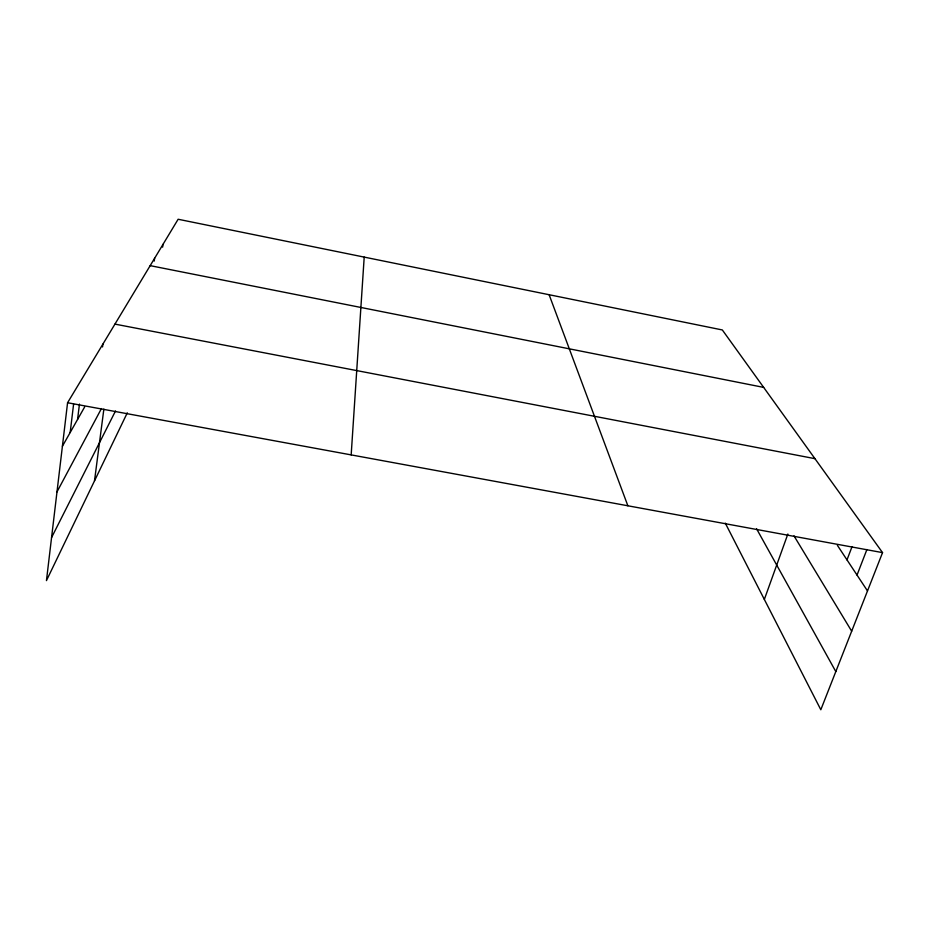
<?xml version="1.0" encoding="UTF-8"?>
<svg xmlns="http://www.w3.org/2000/svg" width="929" height="929" viewBox="0 0 929 929"><rect width="100%" height="100%" fill="white"/><g stroke="black" fill="none" stroke-linecap="round" stroke-linejoin="round"><path stroke-width="1.39" d="M351.174 454.885L364.203 257.101M725.294 523.143L820.818 709.744L882.55 552.627L722.332 329.958L178.136 219.256L67.573 402.733L46.45 580.613L127.296 412.824M70.174 432.519L73.6 404.092M77.571 419.443L79.453 404.115M102.538 346.935L102.898 344.113M94.503 480.874L103.862 409.12M154.226 261.061L154.62 258.285M162.621 247.149L163.016 244.339M764.346 599.426L787.862 534.024M846.993 559.885L852.044 546.658M857.026 575.063L866.92 549.515M51.559 537.554L115.51 410.966M56.994 491.882L101.435 408.574M62.406 446.234L84.644 406.96M67.573 402.733L882.55 552.627M114.952 324.116L814.954 458.671M150.173 265.648L763.661 387.393M837.389 545.335L867.5 590.925M793.993 535.859L851.684 631.209M756.578 528.787L835.81 671.597M549.12 294.714L627.865 505.782"/></g></svg>
